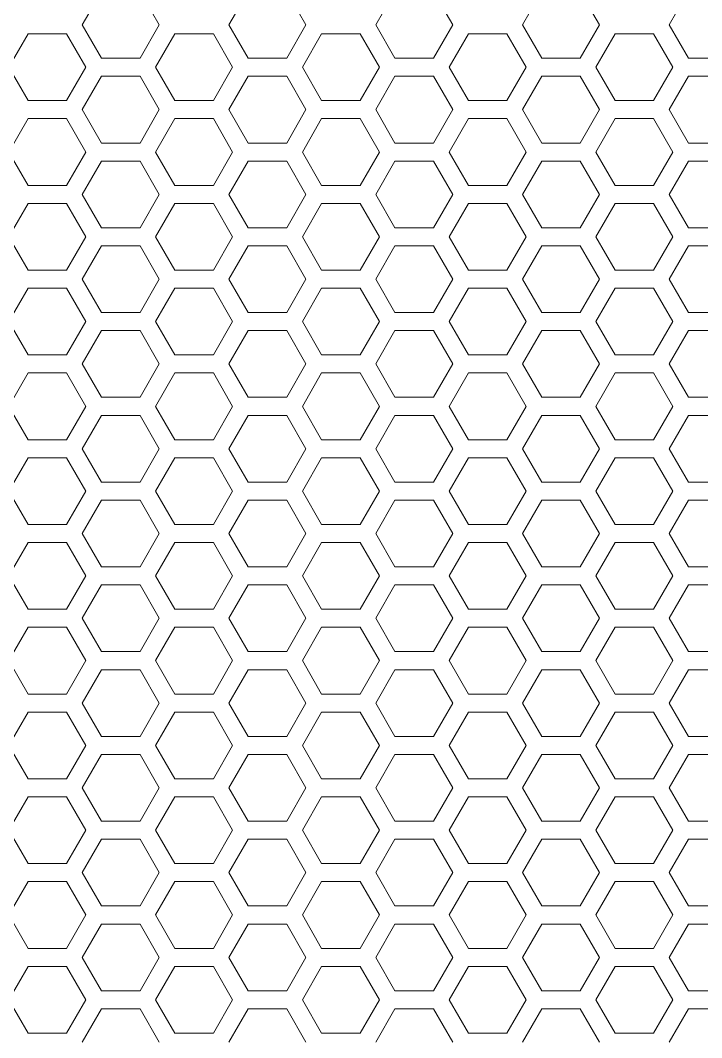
# Model space of a CAD drawing. Header units: millimetres. Extents: x 0 to 140, y -17 to 195.
# Drawn here: x 59.35 to 64.17, y 173.26 to 180.45 of the extents above; entities that cross this region are included whole.
import ezdxf

# ---------------------------------------------------------------- set-up
doc = ezdxf.new("R2010")
doc.units = ezdxf.units.MM
doc.layers.add('4203-42785_1_0', color=7, linetype='Continuous')

# ---------------------------------------------------------------- blocks, each defined once
blk = doc.blocks.new('a')
at = {"layer": '4203-42785_1_0', "color": 0, "linetype": 'ByBlock', "lineweight": 9}
for p, q in [((1512.2124, 485.6962), (1512.1057, 485.5114)), ((1512.5326, 485.5114), (1512.4259, 485.6962)), ((1513.0257, 485.6962), (1512.919, 485.5114)), ((1513.3458, 485.5114), (1513.2391, 485.6962)), ((1513.8389, 485.6962), (1513.7322, 485.5114)), ((1514.1591, 485.5114), (1514.0523, 485.6962)), ((1514.6522, 485.6962), (1514.5455, 485.5114)), ((1514.9724, 485.5114), (1514.8656, 485.6962)), ((1515.4655, 485.6962), (1515.3587, 485.5114)), ((1512.1057, 485.5114), (1512.2124, 485.3265)), ((1512.4259, 485.3265), (1512.5326, 485.5114)), ((1512.919, 485.5114), (1513.0257, 485.3265)), ((1513.2391, 485.3265), (1513.3458, 485.5114)), ((1513.7322, 485.5114), (1513.8389, 485.3265)), ((1514.0523, 485.3265), (1514.1591, 485.5114)), ((1514.5455, 485.5114), (1514.6522, 485.3265)), ((1514.8656, 485.3265), (1514.9724, 485.5114)), ((1515.3587, 485.5114), (1515.4655, 485.3265)), ((1511.8058, 485.4614), (1511.6991, 485.2766)), ((1512.0192, 485.4614), (1511.8058, 485.4614)), ((1512.1259, 485.2766), (1512.0192, 485.4614)), ((1512.6191, 485.4614), (1512.5124, 485.2766)), ((1512.8325, 485.4614), (1512.6191, 485.4614)), ((1512.9393, 485.2766), (1512.8325, 485.4614)), ((1513.4323, 485.4614), (1513.3256, 485.2766)), ((1513.6457, 485.4614), (1513.4323, 485.4614)), ((1513.7524, 485.2766), (1513.6457, 485.4614)), ((1514.2456, 485.4614), (1514.1389, 485.2766)), ((1514.459, 485.4614), (1514.2456, 485.4614)), ((1514.5657, 485.2766), (1514.459, 485.4614)), ((1515.0588, 485.4614), (1514.9521, 485.2766)), ((1515.2723, 485.4614), (1515.0588, 485.4614)), ((1515.379, 485.2766), (1515.2723, 485.4614)), ((1512.2124, 485.3265), (1512.4259, 485.3265)), ((1513.0257, 485.3265), (1513.2391, 485.3265)), ((1513.8389, 485.3265), (1514.0523, 485.3265)), ((1514.6522, 485.3265), (1514.8656, 485.3265)), ((1515.4655, 485.3265), (1515.6789, 485.3265)), ((1511.6991, 485.2766), (1511.8058, 485.0917)), ((1512.0192, 485.0917), (1512.1259, 485.2766)), ((1512.5124, 485.2766), (1512.6191, 485.0917)), ((1512.8325, 485.0917), (1512.9393, 485.2766)), ((1513.3256, 485.2766), (1513.4323, 485.0917)), ((1513.6457, 485.0917), (1513.7524, 485.2766)), ((1514.1389, 485.2766), (1514.2456, 485.0917)), ((1514.459, 485.0917), (1514.5657, 485.2766)), ((1514.9521, 485.2766), (1515.0588, 485.0917)), ((1515.2723, 485.0917), (1515.379, 485.2766)), ((1512.2124, 485.2267), (1512.1057, 485.0418)), ((1512.4259, 485.2267), (1512.2124, 485.2267)), ((1512.5326, 485.0418), (1512.4259, 485.2267)), ((1513.0257, 485.2267), (1512.919, 485.0418)), ((1513.2391, 485.2267), (1513.0257, 485.2267)), ((1513.3458, 485.0418), (1513.2391, 485.2267)), ((1513.8389, 485.2267), (1513.7322, 485.0418)), ((1514.0523, 485.2267), (1513.8389, 485.2267)), ((1514.1591, 485.0418), (1514.0523, 485.2267)), ((1514.6522, 485.2267), (1514.5455, 485.0418)), ((1514.8656, 485.2267), (1514.6522, 485.2267)), ((1514.9724, 485.0418), (1514.8656, 485.2267)), ((1515.4655, 485.2267), (1515.3587, 485.0418)), ((1515.6789, 485.2267), (1515.4655, 485.2267)), ((1511.8058, 485.0917), (1512.0192, 485.0917)), ((1512.6191, 485.0917), (1512.8325, 485.0917)), ((1513.4323, 485.0917), (1513.6457, 485.0917)), ((1514.2456, 485.0917), (1514.459, 485.0917)), ((1515.0588, 485.0917), (1515.2723, 485.0917)), ((1512.1057, 485.0418), (1512.2124, 484.8569)), ((1512.4259, 484.8569), (1512.5326, 485.0418)), ((1512.919, 485.0418), (1513.0257, 484.8569)), ((1513.2391, 484.8569), (1513.3458, 485.0418)), ((1513.7322, 485.0418), (1513.8389, 484.8569)), ((1514.0523, 484.8569), (1514.1591, 485.0418)), ((1514.5455, 485.0418), (1514.6522, 484.8569)), ((1514.8656, 484.8569), (1514.9724, 485.0418)), ((1515.3587, 485.0418), (1515.4655, 484.8569)), ((1511.8058, 484.9919), (1511.6991, 484.807)), ((1512.0192, 484.9919), (1511.8058, 484.9919)), ((1512.1259, 484.807), (1512.0192, 484.9919)), ((1512.6191, 484.9919), (1512.5124, 484.807)), ((1512.8325, 484.9919), (1512.6191, 484.9919)), ((1512.9393, 484.807), (1512.8325, 484.9919)), ((1513.4323, 484.9919), (1513.3256, 484.807)), ((1513.6457, 484.9919), (1513.4323, 484.9919)), ((1513.7524, 484.807), (1513.6457, 484.9919)), ((1514.2456, 484.9919), (1514.1389, 484.807)), ((1514.459, 484.9919), (1514.2456, 484.9919)), ((1514.5657, 484.807), (1514.459, 484.9919)), ((1515.0588, 484.9919), (1514.9521, 484.807)), ((1515.2723, 484.9919), (1515.0588, 484.9919)), ((1515.379, 484.807), (1515.2723, 484.9919)), ((1512.2124, 484.8569), (1512.4259, 484.8569)), ((1513.0257, 484.8569), (1513.2391, 484.8569)), ((1513.8389, 484.8569), (1514.0523, 484.8569)), ((1514.6522, 484.8569), (1514.8656, 484.8569)), ((1515.4655, 484.8569), (1515.6789, 484.8569)), ((1511.6991, 484.807), (1511.8058, 484.6222)), ((1512.0192, 484.6222), (1512.1259, 484.807)), ((1512.5124, 484.807), (1512.6191, 484.6222)), ((1512.8325, 484.6222), (1512.9393, 484.807)), ((1513.3256, 484.807), (1513.4323, 484.6222)), ((1513.6457, 484.6222), (1513.7524, 484.807)), ((1514.1389, 484.807), (1514.2456, 484.6222)), ((1514.459, 484.6222), (1514.5657, 484.807)), ((1514.9521, 484.807), (1515.0588, 484.6222)), ((1515.2723, 484.6222), (1515.379, 484.807)), ((1512.2124, 484.7571), (1512.1057, 484.5723)), ((1512.4259, 484.7571), (1512.2124, 484.7571)), ((1512.5326, 484.5723), (1512.4259, 484.7571)), ((1513.0257, 484.7571), (1512.919, 484.5723)), ((1513.2391, 484.7571), (1513.0257, 484.7571)), ((1513.3458, 484.5723), (1513.2391, 484.7571)), ((1513.8389, 484.7571), (1513.7322, 484.5723)), ((1514.0523, 484.7571), (1513.8389, 484.7571)), ((1514.1591, 484.5723), (1514.0523, 484.7571)), ((1514.6522, 484.7571), (1514.5455, 484.5723)), ((1514.8656, 484.7571), (1514.6522, 484.7571)), ((1514.9724, 484.5723), (1514.8656, 484.7571)), ((1515.4655, 484.7571), (1515.3587, 484.5723)), ((1515.6789, 484.7571), (1515.4655, 484.7571)), ((1511.8058, 484.6222), (1512.0192, 484.6222)), ((1512.1057, 484.5723), (1512.2124, 484.3874)), ((1512.4259, 484.3874), (1512.5326, 484.5723)), ((1512.6191, 484.6222), (1512.8325, 484.6222)), ((1512.919, 484.5723), (1513.0257, 484.3874)), ((1513.2391, 484.3874), (1513.3458, 484.5723)), ((1513.4323, 484.6222), (1513.6457, 484.6222)), ((1513.7322, 484.5723), (1513.8389, 484.3874)), ((1514.0523, 484.3874), (1514.1591, 484.5723)), ((1514.2456, 484.6222), (1514.459, 484.6222)), ((1514.5455, 484.5723), (1514.6522, 484.3874)), ((1514.8656, 484.3874), (1514.9724, 484.5723)), ((1515.0588, 484.6222), (1515.2723, 484.6222)), ((1515.3587, 484.5723), (1515.4655, 484.3874)), ((1511.8058, 484.5224), (1511.6991, 484.3375)), ((1512.0192, 484.5224), (1511.8058, 484.5224)), ((1512.1259, 484.3375), (1512.0192, 484.5224)), ((1512.6191, 484.5224), (1512.5124, 484.3375)), ((1512.8325, 484.5224), (1512.6191, 484.5224)), ((1512.9393, 484.3375), (1512.8325, 484.5224)), ((1513.4323, 484.5224), (1513.3256, 484.3375)), ((1513.6457, 484.5224), (1513.4323, 484.5224)), ((1513.7524, 484.3375), (1513.6457, 484.5224)), ((1514.2456, 484.5224), (1514.1389, 484.3375)), ((1514.459, 484.5224), (1514.2456, 484.5224)), ((1514.5657, 484.3375), (1514.459, 484.5224)), ((1515.0588, 484.5224), (1514.9521, 484.3375)), ((1515.2723, 484.5224), (1515.0588, 484.5224)), ((1515.379, 484.3375), (1515.2723, 484.5224)), ((1512.2124, 484.3874), (1512.4259, 484.3874)), ((1513.0257, 484.3874), (1513.2391, 484.3874)), ((1513.8389, 484.3874), (1514.0523, 484.3874)), ((1514.6522, 484.3874), (1514.8656, 484.3874)), ((1515.4655, 484.3874), (1515.6789, 484.3874)), ((1511.6991, 484.3375), (1511.8058, 484.1526)), ((1512.0192, 484.1526), (1512.1259, 484.3375)), ((1512.5124, 484.3375), (1512.6191, 484.1526)), ((1512.8325, 484.1526), (1512.9393, 484.3375)), ((1513.3256, 484.3375), (1513.4323, 484.1526)), ((1513.6457, 484.1526), (1513.7524, 484.3375)), ((1514.1389, 484.3375), (1514.2456, 484.1526)), ((1514.459, 484.1526), (1514.5657, 484.3375)), ((1514.9521, 484.3375), (1515.0588, 484.1526)), ((1515.2723, 484.1526), (1515.379, 484.3375)), ((1512.2124, 484.2876), (1512.1057, 484.1027)), ((1512.4259, 484.2876), (1512.2124, 484.2876)), ((1512.5326, 484.1027), (1512.4259, 484.2876)), ((1513.0257, 484.2876), (1512.919, 484.1027)), ((1513.2391, 484.2876), (1513.0257, 484.2876)), ((1513.3458, 484.1027), (1513.2391, 484.2876)), ((1513.8389, 484.2876), (1513.7322, 484.1027)), ((1514.0523, 484.2876), (1513.8389, 484.2876)), ((1514.1591, 484.1027), (1514.0523, 484.2876)), ((1514.6522, 484.2876), (1514.5455, 484.1027)), ((1514.8656, 484.2876), (1514.6522, 484.2876)), ((1514.9724, 484.1027), (1514.8656, 484.2876)), ((1515.4655, 484.2876), (1515.3587, 484.1027)), ((1515.6789, 484.2876), (1515.4655, 484.2876)), ((1511.8058, 484.1526), (1512.0192, 484.1526)), ((1512.6191, 484.1526), (1512.8325, 484.1526)), ((1513.4323, 484.1526), (1513.6457, 484.1526)), ((1514.2456, 484.1526), (1514.459, 484.1526)), ((1515.0588, 484.1526), (1515.2723, 484.1526)), ((1512.1057, 484.1027), (1512.2124, 483.9179)), ((1512.4259, 483.9179), (1512.5326, 484.1027)), ((1512.919, 484.1027), (1513.0257, 483.9179)), ((1513.2391, 483.9179), (1513.3458, 484.1027)), ((1513.7322, 484.1027), (1513.8389, 483.9179)), ((1514.0523, 483.9179), (1514.1591, 484.1027)), ((1514.5455, 484.1027), (1514.6522, 483.9179)), ((1514.8656, 483.9179), (1514.9724, 484.1027)), ((1515.3587, 484.1027), (1515.4655, 483.9179)), ((1511.8058, 484.0528), (1511.6991, 483.868)), ((1512.0192, 484.0528), (1511.8058, 484.0528)), ((1512.1259, 483.868), (1512.0192, 484.0528)), ((1512.6191, 484.0528), (1512.5124, 483.868)), ((1512.8325, 484.0528), (1512.6191, 484.0528)), ((1512.9393, 483.868), (1512.8325, 484.0528)), ((1513.4323, 484.0528), (1513.3256, 483.868)), ((1513.6457, 484.0528), (1513.4323, 484.0528)), ((1513.7524, 483.868), (1513.6457, 484.0528)), ((1514.2456, 484.0528), (1514.1389, 483.868)), ((1514.459, 484.0528), (1514.2456, 484.0528)), ((1514.5657, 483.868), (1514.459, 484.0528)), ((1515.0588, 484.0528), (1514.9521, 483.868)), ((1515.2723, 484.0528), (1515.0588, 484.0528)), ((1515.379, 483.868), (1515.2723, 484.0528)), ((1512.2124, 483.9179), (1512.4259, 483.9179)), ((1513.0257, 483.9179), (1513.2391, 483.9179)), ((1513.8389, 483.9179), (1514.0523, 483.9179)), ((1514.6522, 483.9179), (1514.8656, 483.9179)), ((1515.4655, 483.9179), (1515.6789, 483.9179)), ((1511.6991, 483.868), (1511.8058, 483.6831)), ((1512.0192, 483.6831), (1512.1259, 483.868)), ((1512.5124, 483.868), (1512.6191, 483.6831)), ((1512.8325, 483.6831), (1512.9393, 483.868)), ((1513.3256, 483.868), (1513.4323, 483.6831)), ((1513.6457, 483.6831), (1513.7524, 483.868)), ((1514.1389, 483.868), (1514.2456, 483.6831)), ((1514.459, 483.6831), (1514.5657, 483.868)), ((1514.9521, 483.868), (1515.0588, 483.6831)), ((1515.2723, 483.6831), (1515.379, 483.868)), ((1512.2124, 483.818), (1512.1057, 483.6332)), ((1512.4259, 483.818), (1512.2124, 483.818)), ((1512.5326, 483.6332), (1512.4259, 483.818)), ((1513.0257, 483.818), (1512.919, 483.6332)), ((1513.2391, 483.818), (1513.0257, 483.818)), ((1513.3458, 483.6332), (1513.2391, 483.818)), ((1513.8389, 483.818), (1513.7322, 483.6332)), ((1514.0523, 483.818), (1513.8389, 483.818)), ((1514.1591, 483.6332), (1514.0523, 483.818)), ((1514.6522, 483.818), (1514.5455, 483.6332)), ((1514.8656, 483.818), (1514.6522, 483.818)), ((1514.9724, 483.6332), (1514.8656, 483.818)), ((1515.4655, 483.818), (1515.3587, 483.6332)), ((1515.6789, 483.818), (1515.4655, 483.818)), ((1511.8058, 483.6831), (1512.0192, 483.6831)), ((1512.6191, 483.6831), (1512.8325, 483.6831)), ((1513.4323, 483.6831), (1513.6457, 483.6831)), ((1514.2456, 483.6831), (1514.459, 483.6831)), ((1515.0588, 483.6831), (1515.2723, 483.6831)), ((1512.1057, 483.6332), (1512.2124, 483.4483)), ((1512.4259, 483.4483), (1512.5326, 483.6332)), ((1512.919, 483.6332), (1513.0257, 483.4483)), ((1513.2391, 483.4483), (1513.3458, 483.6332)), ((1513.7322, 483.6332), (1513.8389, 483.4483)), ((1514.0523, 483.4483), (1514.1591, 483.6332)), ((1514.5455, 483.6332), (1514.6522, 483.4483)), ((1514.8656, 483.4483), (1514.9724, 483.6332)), ((1515.3587, 483.6332), (1515.4655, 483.4483)), ((1511.8058, 483.5833), (1511.6991, 483.3984)), ((1512.0192, 483.5833), (1511.8058, 483.5833)), ((1512.1259, 483.3984), (1512.0192, 483.5833)), ((1512.6191, 483.5833), (1512.5124, 483.3984)), ((1512.8325, 483.5833), (1512.6191, 483.5833)), ((1512.9393, 483.3984), (1512.8325, 483.5833)), ((1513.4323, 483.5833), (1513.3256, 483.3984)), ((1513.6457, 483.5833), (1513.4323, 483.5833)), ((1513.7524, 483.3984), (1513.6457, 483.5833)), ((1514.2456, 483.5833), (1514.1389, 483.3984)), ((1514.459, 483.5833), (1514.2456, 483.5833)), ((1514.5657, 483.3984), (1514.459, 483.5833)), ((1515.0588, 483.5833), (1514.9521, 483.3984)), ((1515.2723, 483.5833), (1515.0588, 483.5833)), ((1515.379, 483.3984), (1515.2723, 483.5833)), ((1512.2124, 483.4483), (1512.4259, 483.4483)), ((1513.0257, 483.4483), (1513.2391, 483.4483)), ((1513.8389, 483.4483), (1514.0523, 483.4483)), ((1514.6522, 483.4483), (1514.8656, 483.4483)), ((1515.4655, 483.4483), (1515.6789, 483.4483)), ((1511.6991, 483.3984), (1511.8058, 483.2135)), ((1512.0192, 483.2135), (1512.1259, 483.3984)), ((1512.5124, 483.3984), (1512.6191, 483.2135)), ((1512.8325, 483.2135), (1512.9393, 483.3984)), ((1513.3256, 483.3984), (1513.4323, 483.2135)), ((1513.6457, 483.2135), (1513.7524, 483.3984)), ((1514.1389, 483.3984), (1514.2456, 483.2135)), ((1514.459, 483.2135), (1514.5657, 483.3984)), ((1514.9521, 483.3984), (1515.0588, 483.2135)), ((1515.2723, 483.2135), (1515.379, 483.3984)), ((1512.2124, 483.3485), (1512.1057, 483.1636)), ((1512.4259, 483.3485), (1512.2124, 483.3485)), ((1512.5326, 483.1636), (1512.4259, 483.3485)), ((1513.0257, 483.3485), (1512.919, 483.1636)), ((1513.2391, 483.3485), (1513.0257, 483.3485)), ((1513.3458, 483.1636), (1513.2391, 483.3485)), ((1513.8389, 483.3485), (1513.7322, 483.1636)), ((1514.0523, 483.3485), (1513.8389, 483.3485)), ((1514.1591, 483.1636), (1514.0523, 483.3485)), ((1514.6522, 483.3485), (1514.5455, 483.1636)), ((1514.8656, 483.3485), (1514.6522, 483.3485)), ((1514.9724, 483.1636), (1514.8656, 483.3485)), ((1515.4655, 483.3485), (1515.3587, 483.1636)), ((1515.6789, 483.3485), (1515.4655, 483.3485)), ((1511.8058, 483.2135), (1512.0192, 483.2135)), ((1512.1057, 483.1636), (1512.2124, 482.9788)), ((1512.4259, 482.9788), (1512.5326, 483.1636)), ((1512.6191, 483.2135), (1512.8325, 483.2135)), ((1512.919, 483.1636), (1513.0257, 482.9788)), ((1513.2391, 482.9788), (1513.3458, 483.1636)), ((1513.4323, 483.2135), (1513.6457, 483.2135)), ((1513.7322, 483.1636), (1513.8389, 482.9788)), ((1514.0523, 482.9788), (1514.1591, 483.1636)), ((1514.2456, 483.2135), (1514.459, 483.2135)), ((1514.5455, 483.1636), (1514.6522, 482.9788)), ((1514.8656, 482.9788), (1514.9724, 483.1636)), ((1515.0588, 483.2135), (1515.2723, 483.2135)), ((1515.3587, 483.1636), (1515.4655, 482.9788)), ((1511.8058, 483.1137), (1511.6991, 482.9289)), ((1512.0192, 483.1137), (1511.8058, 483.1137)), ((1512.1259, 482.9289), (1512.0192, 483.1137)), ((1512.6191, 483.1137), (1512.5124, 482.9289)), ((1512.8325, 483.1137), (1512.6191, 483.1137)), ((1512.9393, 482.9289), (1512.8325, 483.1137)), ((1513.4323, 483.1137), (1513.3256, 482.9289)), ((1513.6457, 483.1137), (1513.4323, 483.1137)), ((1513.7524, 482.9289), (1513.6457, 483.1137)), ((1514.2456, 483.1137), (1514.1389, 482.9289)), ((1514.459, 483.1137), (1514.2456, 483.1137)), ((1514.5657, 482.9289), (1514.459, 483.1137)), ((1515.0588, 483.1137), (1514.9521, 482.9289)), ((1515.2723, 483.1137), (1515.0588, 483.1137)), ((1515.379, 482.9289), (1515.2723, 483.1137)), ((1512.2124, 482.9788), (1512.4259, 482.9788)), ((1513.0257, 482.9788), (1513.2391, 482.9788)), ((1513.8389, 482.9788), (1514.0523, 482.9788)), ((1514.6522, 482.9788), (1514.8656, 482.9788)), ((1515.4655, 482.9788), (1515.6789, 482.9788)), ((1511.6991, 482.9289), (1511.8058, 482.744)), ((1512.0192, 482.744), (1512.1259, 482.9289)), ((1512.5124, 482.9289), (1512.6191, 482.744)), ((1512.8325, 482.744), (1512.9393, 482.9289)), ((1513.3256, 482.9289), (1513.4323, 482.744)), ((1513.6457, 482.744), (1513.7524, 482.9289)), ((1514.1389, 482.9289), (1514.2456, 482.744)), ((1514.459, 482.744), (1514.5657, 482.9289)), ((1514.9521, 482.9289), (1515.0588, 482.744)), ((1515.2723, 482.744), (1515.379, 482.9289)), ((1512.2124, 482.879), (1512.1057, 482.6941)), ((1512.4259, 482.879), (1512.2124, 482.879)), ((1512.5326, 482.6941), (1512.4259, 482.879)), ((1513.0257, 482.879), (1512.919, 482.6941)), ((1513.2391, 482.879), (1513.0257, 482.879)), ((1513.3458, 482.6941), (1513.2391, 482.879)), ((1513.8389, 482.879), (1513.7322, 482.6941)), ((1514.0523, 482.879), (1513.8389, 482.879)), ((1514.1591, 482.6941), (1514.0523, 482.879)), ((1514.6522, 482.879), (1514.5455, 482.6941)), ((1514.8656, 482.879), (1514.6522, 482.879)), ((1514.9724, 482.6941), (1514.8656, 482.879)), ((1515.4655, 482.879), (1515.3587, 482.6941)), ((1515.6789, 482.879), (1515.4655, 482.879)), ((1511.8058, 482.744), (1512.0192, 482.744)), ((1512.6191, 482.744), (1512.8325, 482.744)), ((1513.4323, 482.744), (1513.6457, 482.744)), ((1514.2456, 482.744), (1514.459, 482.744)), ((1515.0588, 482.744), (1515.2723, 482.744)), ((1512.1057, 482.6941), (1512.2124, 482.5092)), ((1512.4259, 482.5092), (1512.5326, 482.6941)), ((1512.919, 482.6941), (1513.0257, 482.5092)), ((1513.2391, 482.5092), (1513.3458, 482.6941)), ((1513.7322, 482.6941), (1513.8389, 482.5092)), ((1514.0523, 482.5092), (1514.1591, 482.6941)), ((1514.5455, 482.6941), (1514.6522, 482.5092)), ((1514.8656, 482.5092), (1514.9724, 482.6941)), ((1515.3587, 482.6941), (1515.4655, 482.5092)), ((1511.8058, 482.6442), (1511.6991, 482.4593)), ((1512.0192, 482.6442), (1511.8058, 482.6442)), ((1512.1259, 482.4593), (1512.0192, 482.6442)), ((1512.6191, 482.6442), (1512.5124, 482.4593)), ((1512.8325, 482.6442), (1512.6191, 482.6442)), ((1512.9393, 482.4593), (1512.8325, 482.6442)), ((1513.4323, 482.6442), (1513.3256, 482.4593)), ((1513.6457, 482.6442), (1513.4323, 482.6442)), ((1513.7524, 482.4593), (1513.6457, 482.6442)), ((1514.2456, 482.6442), (1514.1389, 482.4593)), ((1514.459, 482.6442), (1514.2456, 482.6442)), ((1514.5657, 482.4593), (1514.459, 482.6442)), ((1515.0588, 482.6442), (1514.9521, 482.4593)), ((1515.2723, 482.6442), (1515.0588, 482.6442)), ((1515.379, 482.4593), (1515.2723, 482.6442)), ((1512.2124, 482.5092), (1512.4259, 482.5092)), ((1513.0257, 482.5092), (1513.2391, 482.5092)), ((1513.8389, 482.5092), (1514.0523, 482.5092)), ((1514.6522, 482.5092), (1514.8656, 482.5092)), ((1515.4655, 482.5092), (1515.6789, 482.5092)), ((1511.6991, 482.4593), (1511.8058, 482.2745)), ((1512.0192, 482.2745), (1512.1259, 482.4593)), ((1512.5124, 482.4593), (1512.6191, 482.2745)), ((1512.8325, 482.2745), (1512.9393, 482.4593)), ((1513.3256, 482.4593), (1513.4323, 482.2745)), ((1513.6457, 482.2745), (1513.7524, 482.4593)), ((1514.1389, 482.4593), (1514.2456, 482.2745)), ((1514.459, 482.2745), (1514.5657, 482.4593)), ((1514.9521, 482.4593), (1515.0588, 482.2745)), ((1515.2723, 482.2745), (1515.379, 482.4593)), ((1512.2124, 482.4094), (1512.1057, 482.2245)), ((1512.4259, 482.4094), (1512.2124, 482.4094)), ((1512.5326, 482.2245), (1512.4259, 482.4094)), ((1513.0257, 482.4094), (1512.919, 482.2245)), ((1513.2391, 482.4094), (1513.0257, 482.4094)), ((1513.3458, 482.2245), (1513.2391, 482.4094)), ((1513.8389, 482.4094), (1513.7322, 482.2245)), ((1514.0523, 482.4094), (1513.8389, 482.4094)), ((1514.1591, 482.2245), (1514.0523, 482.4094)), ((1514.6522, 482.4094), (1514.5455, 482.2245)), ((1514.8656, 482.4094), (1514.6522, 482.4094)), ((1514.9724, 482.2245), (1514.8656, 482.4094)), ((1515.4655, 482.4094), (1515.3587, 482.2245)), ((1515.6789, 482.4094), (1515.4655, 482.4094)), ((1511.8058, 482.2745), (1512.0192, 482.2745)), ((1512.6191, 482.2745), (1512.8325, 482.2745)), ((1513.4323, 482.2745), (1513.6457, 482.2745)), ((1514.2456, 482.2745), (1514.459, 482.2745)), ((1515.0588, 482.2745), (1515.2723, 482.2745)), ((1512.1057, 482.2245), (1512.2124, 482.0397)), ((1512.4259, 482.0397), (1512.5326, 482.2245)), ((1512.919, 482.2245), (1513.0257, 482.0397)), ((1513.2391, 482.0397), (1513.3458, 482.2245)), ((1513.7322, 482.2245), (1513.8389, 482.0397)), ((1514.0523, 482.0397), (1514.1591, 482.2245)), ((1514.5455, 482.2245), (1514.6522, 482.0397)), ((1514.8656, 482.0397), (1514.9724, 482.2245)), ((1515.3587, 482.2245), (1515.4655, 482.0397)), ((1511.8058, 482.1746), (1511.6991, 481.9898)), ((1512.0192, 482.1746), (1511.8058, 482.1746)), ((1512.1259, 481.9898), (1512.0192, 482.1746)), ((1512.6191, 482.1746), (1512.5124, 481.9898)), ((1512.8325, 482.1746), (1512.6191, 482.1746)), ((1512.9393, 481.9898), (1512.8325, 482.1746)), ((1513.4323, 482.1746), (1513.3256, 481.9898)), ((1513.6457, 482.1746), (1513.4323, 482.1746)), ((1513.7524, 481.9898), (1513.6457, 482.1746)), ((1514.2456, 482.1746), (1514.1389, 481.9898)), ((1514.459, 482.1746), (1514.2456, 482.1746)), ((1514.5657, 481.9898), (1514.459, 482.1746)), ((1515.0588, 482.1746), (1514.9521, 481.9898)), ((1515.2723, 482.1746), (1515.0588, 482.1746)), ((1515.379, 481.9898), (1515.2723, 482.1746)), ((1512.2124, 482.0397), (1512.4259, 482.0397)), ((1513.0257, 482.0397), (1513.2391, 482.0397)), ((1513.8389, 482.0397), (1514.0523, 482.0397)), ((1514.6522, 482.0397), (1514.8656, 482.0397)), ((1515.4655, 482.0397), (1515.6789, 482.0397)), ((1511.6991, 481.9898), (1511.8058, 481.8049)), ((1512.0192, 481.8049), (1512.1259, 481.9898)), ((1512.5124, 481.9898), (1512.6191, 481.8049)), ((1512.8325, 481.8049), (1512.9393, 481.9898)), ((1513.3256, 481.9898), (1513.4323, 481.8049)), ((1513.6457, 481.8049), (1513.7524, 481.9898)), ((1514.1389, 481.9898), (1514.2456, 481.8049)), ((1514.459, 481.8049), (1514.5657, 481.9898)), ((1514.9521, 481.9898), (1515.0588, 481.8049)), ((1515.2723, 481.8049), (1515.379, 481.9898)), ((1512.2124, 481.9399), (1512.1057, 481.755)), ((1512.4259, 481.9399), (1512.2124, 481.9399)), ((1512.5326, 481.755), (1512.4259, 481.9399)), ((1513.0257, 481.9399), (1512.919, 481.755)), ((1513.2391, 481.9399), (1513.0257, 481.9399)), ((1513.3458, 481.755), (1513.2391, 481.9399)), ((1513.8389, 481.9399), (1513.7322, 481.755)), ((1514.0523, 481.9399), (1513.8389, 481.9399)), ((1514.1591, 481.755), (1514.0523, 481.9399)), ((1514.6522, 481.9399), (1514.5455, 481.755)), ((1514.8656, 481.9399), (1514.6522, 481.9399)), ((1514.9724, 481.755), (1514.8656, 481.9399)), ((1515.4655, 481.9399), (1515.3587, 481.755)), ((1515.6789, 481.9399), (1515.4655, 481.9399)), ((1511.8058, 481.8049), (1512.0192, 481.8049)), ((1512.1057, 481.755), (1512.2124, 481.5701)), ((1512.4259, 481.5701), (1512.5326, 481.755)), ((1512.6191, 481.8049), (1512.8325, 481.8049)), ((1512.919, 481.755), (1513.0257, 481.5701)), ((1513.2391, 481.5701), (1513.3458, 481.755)), ((1513.4323, 481.8049), (1513.6457, 481.8049)), ((1513.7322, 481.755), (1513.8389, 481.5701)), ((1514.0523, 481.5701), (1514.1591, 481.755)), ((1514.2456, 481.8049), (1514.459, 481.8049)), ((1514.5455, 481.755), (1514.6522, 481.5701)), ((1514.8656, 481.5701), (1514.9724, 481.755)), ((1515.0588, 481.8049), (1515.2723, 481.8049)), ((1515.3587, 481.755), (1515.4655, 481.5701)), ((1511.8058, 481.7051), (1511.6991, 481.5202)), ((1512.0192, 481.7051), (1511.8058, 481.7051)), ((1512.1259, 481.5202), (1512.0192, 481.7051)), ((1512.6191, 481.7051), (1512.5124, 481.5202)), ((1512.8325, 481.7051), (1512.6191, 481.7051)), ((1512.9393, 481.5202), (1512.8325, 481.7051)), ((1513.4323, 481.7051), (1513.3256, 481.5202)), ((1513.6457, 481.7051), (1513.4323, 481.7051)), ((1513.7524, 481.5202), (1513.6457, 481.7051)), ((1514.2456, 481.7051), (1514.1389, 481.5202)), ((1514.459, 481.7051), (1514.2456, 481.7051)), ((1514.5657, 481.5202), (1514.459, 481.7051)), ((1515.0588, 481.7051), (1514.9521, 481.5202)), ((1515.2723, 481.7051), (1515.0588, 481.7051)), ((1515.379, 481.5202), (1515.2723, 481.7051)), ((1512.2124, 481.5701), (1512.4259, 481.5701)), ((1513.0257, 481.5701), (1513.2391, 481.5701)), ((1513.8389, 481.5701), (1514.0523, 481.5701)), ((1514.6522, 481.5701), (1514.8656, 481.5701)), ((1515.4655, 481.5701), (1515.6789, 481.5701)), ((1511.6991, 481.5202), (1511.8058, 481.3354)), ((1512.0192, 481.3354), (1512.1259, 481.5202)), ((1512.5124, 481.5202), (1512.6191, 481.3354)), ((1512.8325, 481.3354), (1512.9393, 481.5202)), ((1513.3256, 481.5202), (1513.4323, 481.3354)), ((1513.6457, 481.3354), (1513.7524, 481.5202)), ((1514.1389, 481.5202), (1514.2456, 481.3354)), ((1514.459, 481.3354), (1514.5657, 481.5202)), ((1514.9521, 481.5202), (1515.0588, 481.3354)), ((1515.2723, 481.3354), (1515.379, 481.5202)), ((1512.2124, 481.4703), (1512.1057, 481.2855)), ((1512.4259, 481.4703), (1512.2124, 481.4703)), ((1512.5326, 481.2855), (1512.4259, 481.4703)), ((1513.0257, 481.4703), (1512.919, 481.2855)), ((1513.2391, 481.4703), (1513.0257, 481.4703)), ((1513.3458, 481.2855), (1513.2391, 481.4703)), ((1513.8389, 481.4703), (1513.7322, 481.2855)), ((1514.0523, 481.4703), (1513.8389, 481.4703)), ((1514.1591, 481.2855), (1514.0523, 481.4703)), ((1514.6522, 481.4703), (1514.5455, 481.2855)), ((1514.8656, 481.4703), (1514.6522, 481.4703)), ((1514.9724, 481.2855), (1514.8656, 481.4703)), ((1515.4655, 481.4703), (1515.3587, 481.2855)), ((1515.6789, 481.4703), (1515.4655, 481.4703)), ((1511.8058, 481.3354), (1512.0192, 481.3354)), ((1512.6191, 481.3354), (1512.8325, 481.3354)), ((1513.4323, 481.3354), (1513.6457, 481.3354)), ((1514.2456, 481.3354), (1514.459, 481.3354)), ((1515.0588, 481.3354), (1515.2723, 481.3354)), ((1512.1057, 481.2855), (1512.2124, 481.1006)), ((1512.4259, 481.1006), (1512.5326, 481.2855)), ((1512.919, 481.2855), (1513.0257, 481.1006)), ((1513.2391, 481.1006), (1513.3458, 481.2855)), ((1513.7322, 481.2855), (1513.8389, 481.1006)), ((1514.0523, 481.1006), (1514.1591, 481.2855)), ((1514.5455, 481.2855), (1514.6522, 481.1006)), ((1514.8656, 481.1006), (1514.9724, 481.2855)), ((1515.3587, 481.2855), (1515.4655, 481.1006)), ((1511.8058, 481.2355), (1511.6991, 481.0507)), ((1512.0192, 481.2355), (1511.8058, 481.2355)), ((1512.1259, 481.0507), (1512.0192, 481.2355)), ((1512.6191, 481.2355), (1512.5124, 481.0507)), ((1512.8325, 481.2355), (1512.6191, 481.2355)), ((1512.9393, 481.0507), (1512.8325, 481.2355)), ((1513.4323, 481.2355), (1513.3256, 481.0507)), ((1513.6457, 481.2355), (1513.4323, 481.2355)), ((1513.7524, 481.0507), (1513.6457, 481.2355)), ((1514.2456, 481.2355), (1514.1389, 481.0507)), ((1514.459, 481.2355), (1514.2456, 481.2355)), ((1514.5657, 481.0507), (1514.459, 481.2355)), ((1515.0588, 481.2355), (1514.9521, 481.0507)), ((1515.2723, 481.2355), (1515.0588, 481.2355)), ((1515.379, 481.0507), (1515.2723, 481.2355)), ((1512.2124, 481.1006), (1512.4259, 481.1006)), ((1513.0257, 481.1006), (1513.2391, 481.1006)), ((1513.8389, 481.1006), (1514.0523, 481.1006)), ((1514.6522, 481.1006), (1514.8656, 481.1006)), ((1515.4655, 481.1006), (1515.6789, 481.1006)), ((1511.6991, 481.0507), (1511.8058, 480.8658)), ((1512.0192, 480.8658), (1512.1259, 481.0507)), ((1512.5124, 481.0507), (1512.6191, 480.8658)), ((1512.8325, 480.8658), (1512.9393, 481.0507)), ((1513.3256, 481.0507), (1513.4323, 480.8658)), ((1513.6457, 480.8658), (1513.7524, 481.0507)), ((1514.1389, 481.0507), (1514.2456, 480.8658)), ((1514.459, 480.8658), (1514.5657, 481.0507)), ((1514.9521, 481.0507), (1515.0588, 480.8658)), ((1515.2723, 480.8658), (1515.379, 481.0507)), ((1512.2124, 481.0008), (1512.1057, 480.8159)), ((1512.4259, 481.0008), (1512.2124, 481.0008)), ((1512.5326, 480.8159), (1512.4259, 481.0008)), ((1513.0257, 481.0008), (1512.919, 480.8159)), ((1513.2391, 481.0008), (1513.0257, 481.0008)), ((1513.3458, 480.8159), (1513.2391, 481.0008)), ((1513.8389, 481.0008), (1513.7322, 480.8159)), ((1514.0523, 481.0008), (1513.8389, 481.0008)), ((1514.1591, 480.8159), (1514.0523, 481.0008)), ((1514.6522, 481.0008), (1514.5455, 480.8159)), ((1514.8656, 481.0008), (1514.6522, 481.0008)), ((1514.9724, 480.8159), (1514.8656, 481.0008)), ((1515.4655, 481.0008), (1515.3587, 480.8159)), ((1515.6789, 481.0008), (1515.4655, 481.0008)), ((1511.8058, 480.8658), (1512.0192, 480.8658)), ((1512.6191, 480.8658), (1512.8325, 480.8658)), ((1513.4323, 480.8658), (1513.6457, 480.8658)), ((1514.2456, 480.8658), (1514.459, 480.8658)), ((1515.0588, 480.8658), (1515.2723, 480.8658)), ((1512.1057, 480.8159), (1512.2124, 480.6311)), ((1512.4259, 480.6311), (1512.5326, 480.8159)), ((1512.919, 480.8159), (1513.0257, 480.6311)), ((1513.2391, 480.6311), (1513.3458, 480.8159)), ((1513.7322, 480.8159), (1513.8389, 480.6311)), ((1514.0523, 480.6311), (1514.1591, 480.8159)), ((1514.5455, 480.8159), (1514.6522, 480.6311)), ((1514.8656, 480.6311), (1514.9724, 480.8159)), ((1515.3587, 480.8159), (1515.4655, 480.6311)), ((1511.8058, 480.766), (1511.6991, 480.5811)), ((1512.0192, 480.766), (1511.8058, 480.766)), ((1512.1259, 480.5811), (1512.0192, 480.766)), ((1512.6191, 480.766), (1512.5124, 480.5811)), ((1512.8325, 480.766), (1512.6191, 480.766)), ((1512.9393, 480.5811), (1512.8325, 480.766)), ((1513.4323, 480.766), (1513.3256, 480.5811)), ((1513.6457, 480.766), (1513.4323, 480.766)), ((1513.7524, 480.5811), (1513.6457, 480.766)), ((1514.2456, 480.766), (1514.1389, 480.5811)), ((1514.459, 480.766), (1514.2456, 480.766)), ((1514.5657, 480.5811), (1514.459, 480.766)), ((1515.0588, 480.766), (1514.9521, 480.5811)), ((1515.2723, 480.766), (1515.0588, 480.766)), ((1515.379, 480.5811), (1515.2723, 480.766)), ((1512.2124, 480.6311), (1512.4259, 480.6311)), ((1513.0257, 480.6311), (1513.2391, 480.6311)), ((1513.8389, 480.6311), (1514.0523, 480.6311)), ((1514.6522, 480.6311), (1514.8656, 480.6311)), ((1515.4655, 480.6311), (1515.6789, 480.6311)), ((1511.6991, 480.5811), (1511.8058, 480.3963)), ((1512.0192, 480.3963), (1512.1259, 480.5811)), ((1512.5124, 480.5811), (1512.6191, 480.3963)), ((1512.8325, 480.3963), (1512.9393, 480.5811)), ((1513.3256, 480.5811), (1513.4323, 480.3963)), ((1513.6457, 480.3963), (1513.7524, 480.5811)), ((1514.1389, 480.5811), (1514.2456, 480.3963)), ((1514.459, 480.3963), (1514.5657, 480.5811)), ((1514.9521, 480.5811), (1515.0588, 480.3963)), ((1515.2723, 480.3963), (1515.379, 480.5811)), ((1512.2124, 480.5312), (1512.1057, 480.3464)), ((1512.4259, 480.5312), (1512.2124, 480.5312)), ((1512.5326, 480.3464), (1512.4259, 480.5312)), ((1513.0257, 480.5312), (1512.919, 480.3464)), ((1513.2391, 480.5312), (1513.0257, 480.5312)), ((1513.3458, 480.3464), (1513.2391, 480.5312)), ((1513.8389, 480.5312), (1513.7322, 480.3464)), ((1514.0523, 480.5312), (1513.8389, 480.5312)), ((1514.1591, 480.3464), (1514.0523, 480.5312)), ((1514.6522, 480.5312), (1514.5455, 480.3464)), ((1514.8656, 480.5312), (1514.6522, 480.5312)), ((1514.9724, 480.3464), (1514.8656, 480.5312)), ((1515.4655, 480.5312), (1515.3587, 480.3464)), ((1515.6789, 480.5312), (1515.4655, 480.5312)), ((1511.8058, 480.3963), (1512.0192, 480.3963)), ((1512.1057, 480.3464), (1512.2124, 480.1615)), ((1512.4259, 480.1615), (1512.5326, 480.3464)), ((1512.6191, 480.3963), (1512.8325, 480.3963)), ((1512.919, 480.3464), (1513.0257, 480.1615)), ((1513.2391, 480.1615), (1513.3458, 480.3464)), ((1513.4323, 480.3963), (1513.6457, 480.3963)), ((1513.7322, 480.3464), (1513.8389, 480.1615)), ((1514.0523, 480.1615), (1514.1591, 480.3464)), ((1514.2456, 480.3963), (1514.459, 480.3963)), ((1514.5455, 480.3464), (1514.6522, 480.1615)), ((1514.8656, 480.1615), (1514.9724, 480.3464)), ((1515.0588, 480.3963), (1515.2723, 480.3963)), ((1515.3587, 480.3464), (1515.4655, 480.1615)), ((1511.8058, 480.2965), (1511.6991, 480.1116)), ((1512.0192, 480.2965), (1511.8058, 480.2965)), ((1512.1259, 480.1116), (1512.0192, 480.2965)), ((1512.6191, 480.2965), (1512.5124, 480.1116)), ((1512.8325, 480.2965), (1512.6191, 480.2965)), ((1512.9393, 480.1116), (1512.8325, 480.2965)), ((1513.4323, 480.2965), (1513.3256, 480.1116)), ((1513.6457, 480.2965), (1513.4323, 480.2965)), ((1513.7524, 480.1116), (1513.6457, 480.2965)), ((1514.2456, 480.2965), (1514.1389, 480.1116)), ((1514.459, 480.2965), (1514.2456, 480.2965)), ((1514.5657, 480.1116), (1514.459, 480.2965)), ((1515.0588, 480.2965), (1514.9521, 480.1116)), ((1515.2723, 480.2965), (1515.0588, 480.2965)), ((1515.379, 480.1116), (1515.2723, 480.2965)), ((1512.2124, 480.1615), (1512.4259, 480.1615)), ((1513.0257, 480.1615), (1513.2391, 480.1615)), ((1513.8389, 480.1615), (1514.0523, 480.1615)), ((1514.6522, 480.1615), (1514.8656, 480.1615)), ((1515.4655, 480.1615), (1515.6789, 480.1615)), ((1511.6991, 480.1116), (1511.8058, 479.9267)), ((1512.0192, 479.9267), (1512.1259, 480.1116)), ((1512.5124, 480.1116), (1512.6191, 479.9267)), ((1512.8325, 479.9267), (1512.9393, 480.1116)), ((1513.3256, 480.1116), (1513.4323, 479.9267)), ((1513.6457, 479.9267), (1513.7524, 480.1116)), ((1514.1389, 480.1116), (1514.2456, 479.9267)), ((1514.459, 479.9267), (1514.5657, 480.1116)), ((1514.9521, 480.1116), (1515.0588, 479.9267)), ((1515.2723, 479.9267), (1515.379, 480.1116)), ((1512.2124, 480.0617), (1512.1057, 479.8768)), ((1512.4259, 480.0617), (1512.2124, 480.0617)), ((1512.5326, 479.8768), (1512.4259, 480.0617)), ((1513.0257, 480.0617), (1512.919, 479.8768)), ((1513.2391, 480.0617), (1513.0257, 480.0617)), ((1513.3458, 479.8768), (1513.2391, 480.0617)), ((1513.8389, 480.0617), (1513.7322, 479.8768)), ((1514.0523, 480.0617), (1513.8389, 480.0617)), ((1514.1591, 479.8768), (1514.0523, 480.0617)), ((1514.6522, 480.0617), (1514.5455, 479.8768)), ((1514.8656, 480.0617), (1514.6522, 480.0617)), ((1514.9724, 479.8768), (1514.8656, 480.0617)), ((1515.4655, 480.0617), (1515.3587, 479.8768)), ((1515.6789, 480.0617), (1515.4655, 480.0617)), ((1511.8058, 479.9267), (1512.0192, 479.9267)), ((1512.6191, 479.9267), (1512.8325, 479.9267)), ((1513.4323, 479.9267), (1513.6457, 479.9267)), ((1514.2456, 479.9267), (1514.459, 479.9267)), ((1515.0588, 479.9267), (1515.2723, 479.9267))]:
    blk.add_line(p, q, dxfattribs=at)

msp = doc.modelspace()

# ---------------------------------------------------------------- block references
at = {"lineweight": 15, "xscale": 1.275468447124703, "yscale": 1.275468447124703, "zscale": 1.275468447124703}
msp.add_blockref('a', (-1868.8528, -438.8363), dxfattribs=at)

doc.saveas('drawing.dxf')
